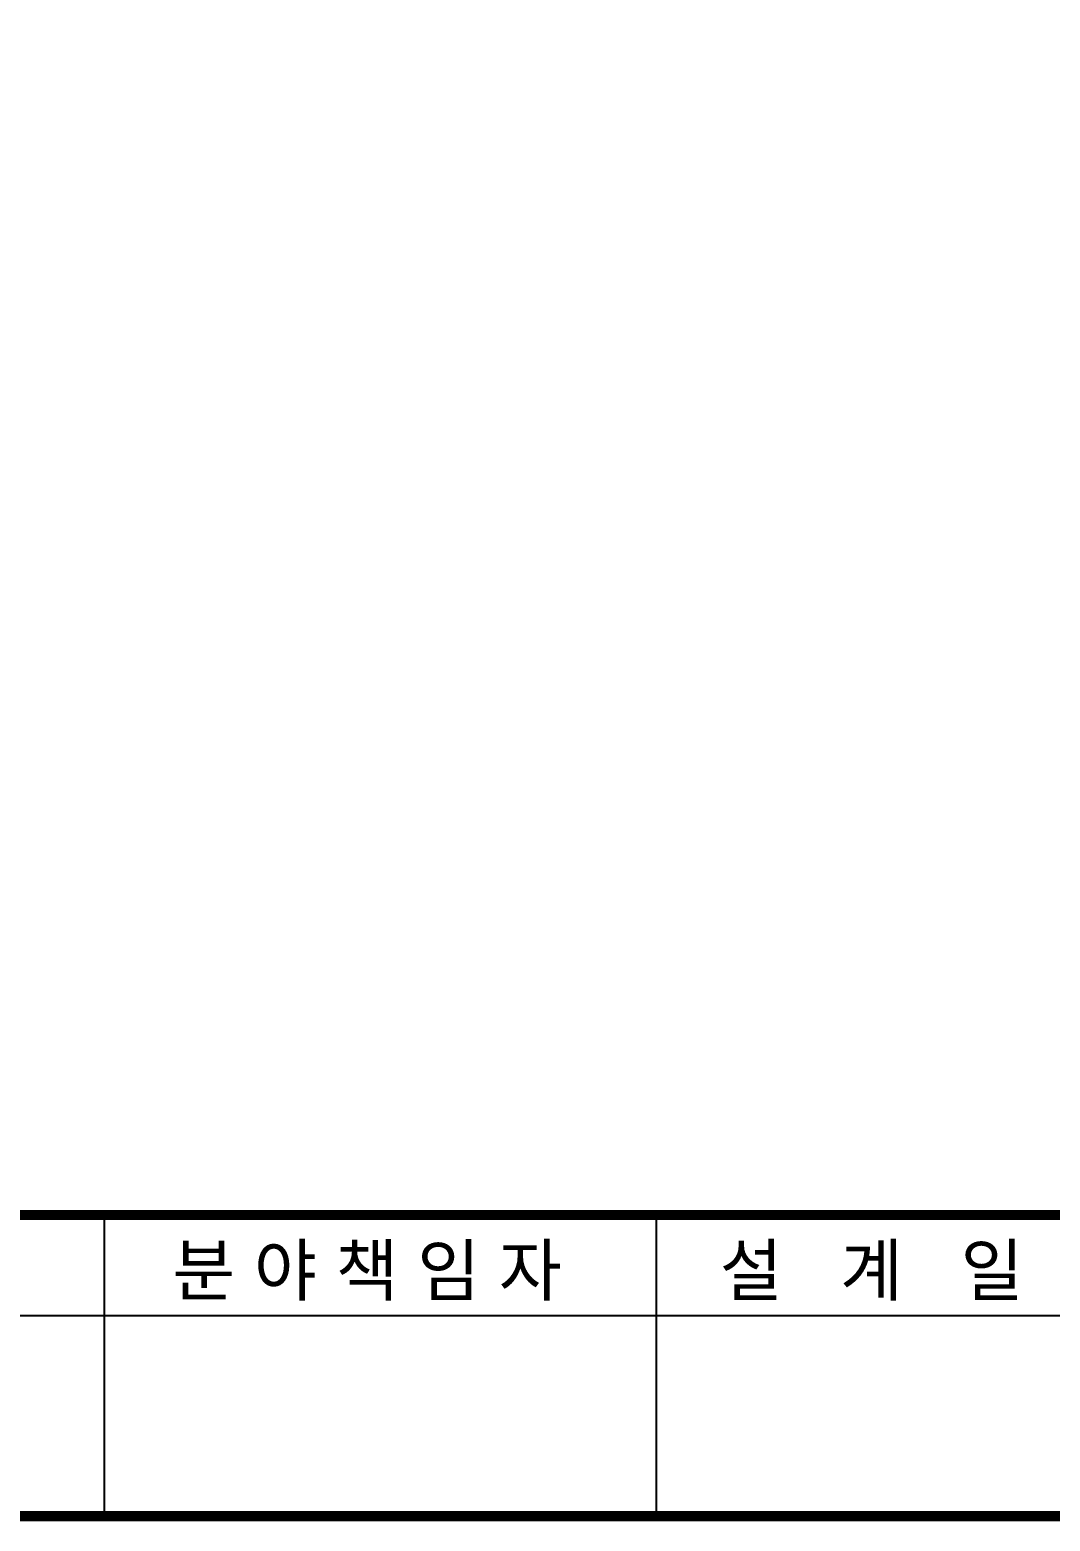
# Model space of a CAD drawing. Extents: x -20 to 861, y -20 to 614.
# Drawn here: x 507.6 to 609.2, y 19.5 to 168.1 of the extents above; entities that cross this region are included whole.
import ezdxf

# ---------------------------------------------------------------- set-up
doc = ezdxf.new("R2010")
doc.units = 0
doc.header["$LTSCALE"] = 1000
doc.header["$MEASUREMENT"] = 0
doc.layers.add('A-BORDER', color=7, linetype='CONTINUOUS')
doc.layers.add('A-TEXT03', color=7, linetype='CONTINUOUS')
doc.styles.add('견고딕', font='Gngt_01.ttf')

msp = doc.modelspace()

# ---------------------------------------------------------------- linework, layer by layer
at = {"layer": 'A-BORDER', "const_width": 1}
msp.add_lwpolyline([(821, 20), (821, 574), (60, 574), (60, 20)], close=True, dxfattribs=at)
msp.add_lwpolyline([(60, 50), (821, 50)], dxfattribs=at)
at = {"layer": 'A-BORDER'}
for points in [[(515, 50), (515, 20)], [(570, 50), (570, 20)], [(180, 40), (821, 40)]]:
    msp.add_lwpolyline(points, dxfattribs=at)

# ---------------------------------------------------------------- texts
at = {"layer": 'A-TEXT03', "style": '견고딕'}
for s, p in [('분 야 책 임 자', (521.79, 42)), ('설', (576.32, 42)), ('계', (588.32, 42)), ('일', (600.32, 42))]:
    msp.add_text(s, height=5, dxfattribs=at).set_placement(p)

doc.saveas('drawing.dxf')
